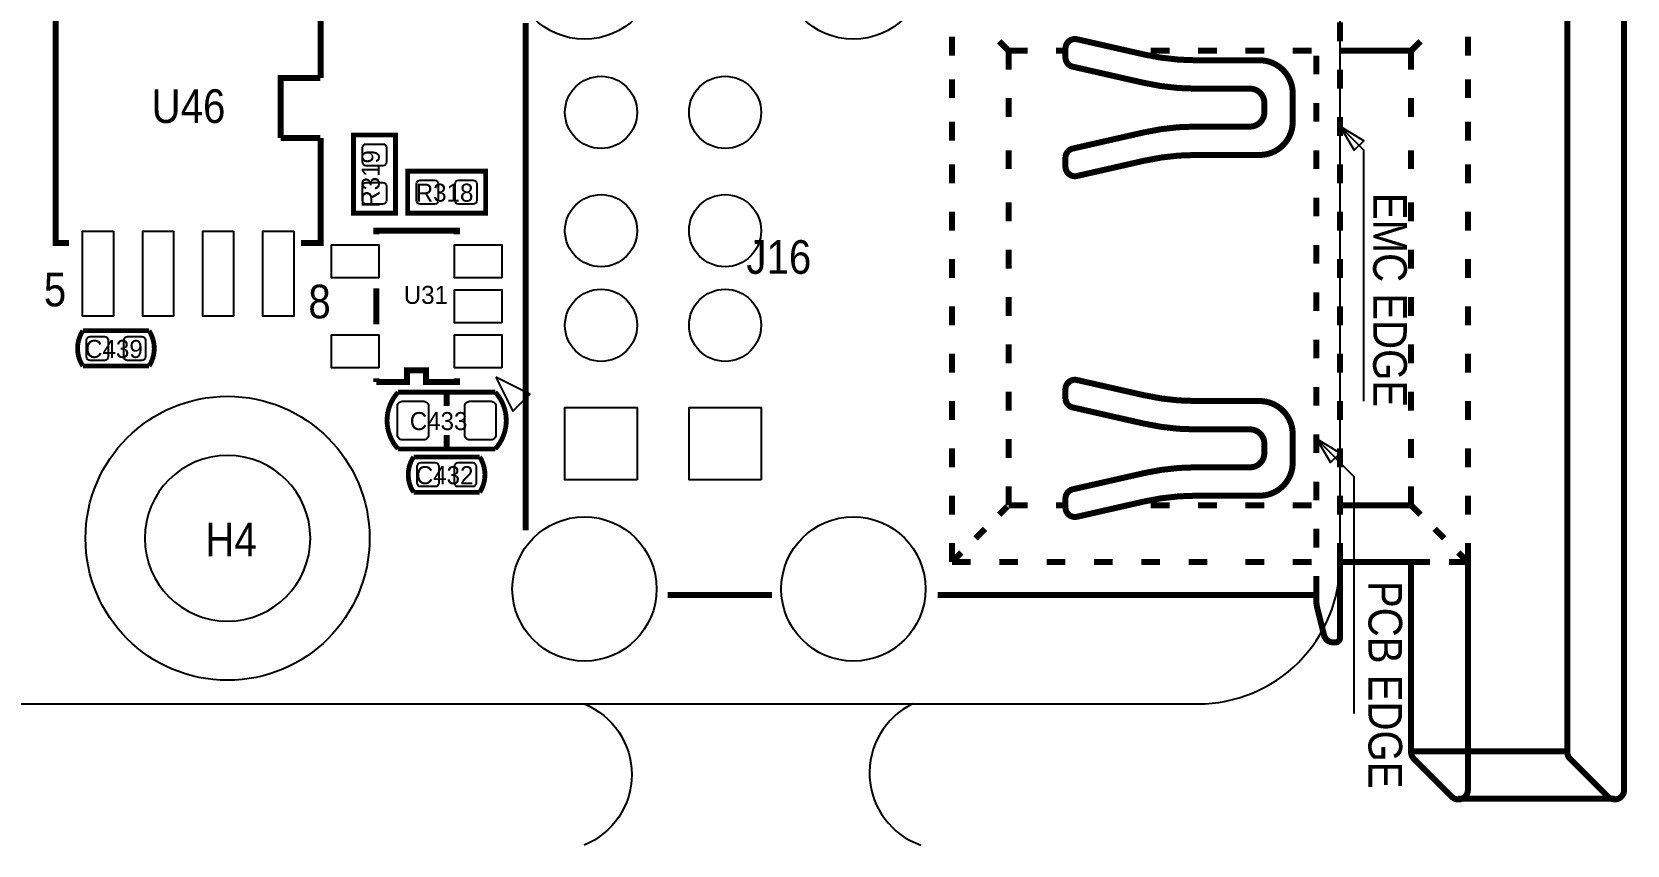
# Model space of a CAD drawing. Extents: x -91 to 88, y -70 to 91.
# Drawn here: x 53.87 to 87.56, y -6.48 to 10.7 of the extents above; entities that cross this region are included whole.
import ezdxf
from ezdxf.enums import TextEntityAlignment as Align

# ---------------------------------------------------------------- set-up
doc = ezdxf.new("R2010")
doc.units = 0
for name, color, linetype in [('BG_OUTLINE', 254, 'CONTINUOUS'), ('PG_SILKSCREEN_TOP', 254, 'CONTINUOUS'), ('PIN_TOP', 94, 'CONTINUOUS'), ('RD_ASSEMBLY_TOP', 211, 'CONTINUOUS')]:
    doc.layers.add(name, color=color, linetype=linetype)

msp = doc.modelspace()

# ---------------------------------------------------------------- linework, layer by layer
at = {"layer": 'BG_OUTLINE'}
msp.add_lwpolyline([(78.49997, -3.50012, 0.414214), (81.499964, -0.500126), (81.499964, 49.500028, 0.414214), (78.49997, 52.500022), (-0.500126, 52.500022, 0.414214), (-3.50012, 49.500028), (-3.50012, -0.500126, 0.414214), (-0.500126, -3.50012)], format="xyb", close=True, dxfattribs=at)
for points in [[(59.749944, 0, 1), (56.249824, 0, 1), (59.749944, 0)], [(65.534032, -3.500374, -0.675122), (65.529968, -6.482842)], [(72.47509, -3.49885, 0.668072), (72.642476, -6.482842)]]:
    msp.add_lwpolyline(points, format="xyb", dxfattribs=at)
at = {"layer": 'PG_SILKSCREEN_TOP'}
for points, const_width in [([(86.300056, 8.79983), (86.300056, 15.517114, -0.198613), (86.358476, 15.658338), (87.158576, 16.458438, -0.668192), (87.499952, 16.31696), (87.499952, 8.79983)], 0.127), ([(80.499966, 9.399778), (80.499966, 8.79983, -0.414217), (79.799942, 8.099806), (78.461108, 8.099806, 0.055931), (77.352906, 7.9756), (75.944222, 7.655306, -0.481204), (75.699874, 7.850378), (75.699874, 8.04037, -0.349873), (75.855576, 8.235188), (77.352906, 8.575548, -0.055919), (78.460854, 8.699754), (79.600044, 8.699754, 0.414305), (79.900018, 8.999982), (79.900018, 9.19988, 0.414133), (79.600044, 9.499854), (78.460854, 9.499854, -0.055918), (77.352906, 9.62406), (75.855576, 9.96442, -0.350145), (75.699874, 10.159492), (75.699874, 10.34923, -0.481349), (75.944222, 10.544302), (77.352906, 10.224262, 0.055933), (78.461108, 10.099802), (79.799942, 10.099802, -0.41425), (80.499966, 9.399778)], 0.127), ([(87.158576, -5.458714), (86.358476, -4.658614, -0.198613), (86.300056, -4.51739), (86.300056, 8.899906)], 0.127), ([(87.499952, 8.79983), (87.499952, -5.317236, -0.668192), (87.158576, -5.458714)], 0.127), ([(54.94528, 3.63855, -0.303708), (54.94528, 4.38531)], 0.1016), ([(56.34228, 3.63855, 0.294144), (56.34228, 4.38531)], 0.1016), ([(80.499966, 2.199894), (80.499966, 1.599946, -0.41425), (79.799942, 0.899922), (78.461108, 0.899922, 0.055933), (77.352906, 0.775462), (75.944222, 0.455422, -0.481349), (75.699874, 0.650494), (75.699874, 0.840232, -0.350145), (75.855576, 1.035304), (77.352906, 1.375664, -0.055918), (78.460854, 1.49987), (79.600044, 1.49987, 0.414133), (79.900018, 1.799844), (79.900018, 1.999742, 0.414305), (79.600044, 2.29997), (78.460854, 2.29997, -0.055919), (77.352906, 2.424176), (75.855576, 2.764536, -0.349873), (75.699874, 2.959354), (75.699874, 3.149346, -0.481204), (75.944222, 3.344418), (77.352906, 3.024124, 0.055931), (78.461108, 2.899918), (79.799942, 2.899918, -0.414217), (80.499966, 2.199894)], 0.127), ([(63.654178, 3.087878), (61.603382, 3.087878, 0.389673), (61.603382, 1.887982)], 0.1016), ([(61.603382, 1.887982), (63.654178, 1.887982, 0.389609), (63.654178, 3.087878)], 0.1016), ([(61.93028, 0.97155, -0.303708), (61.93028, 1.71831)], 0.1016), ([(63.32728, 0.97155, 0.294144), (63.32728, 1.71831)], 0.1016), ([(81.499964, -0.500126), (81.499964, -2.100072, -0.414639), (81.399888, -2.200148), (81.3562, -2.200148, -0.344083), (81.162144, -2.048764), (81.017872, -1.47193, -0.061437), (80.999838, -1.326134), (80.999838, -1.20015)], 0.127), ([(83.000088, -0.500126), (83.000088, -4.51739, 0.198632), (83.058508, -4.658614), (83.858608, -5.458714, 0.668165), (84.199984, -5.317236), (84.199984, -0.500126)], 0.127)]:
    msp.add_lwpolyline(points, format="xyb", dxfattribs=dict(at, const_width=const_width))
for points, const_width in [([(54.654704, 6.24205), (54.367684, 6.24205), (54.367684, 11.94181), (54.62778, 11.94181)], 0.127), ([(59.967876, 11.94181), (59.967876, 9.72693)], 0.127), ([(64.299846, 0.165862), (64.299846, 10.887964)], 0.127), ([(81.499964, 10.499852), (81.499964, 10.899902)], 0.127), ([(73.300082, 10.199878), (73.300082, 10.599928)], 0.127), ([(74.499978, 10.299954), (74.30008, 10.499852)], 0.127), ([(83.199986, 10.499852), (83.000088, 10.299954)], 0.127), ([(84.199984, 10.199878), (84.199984, 10.599928)], 0.127), ([(74.900028, 10.299954), (74.499978, 10.299954)], 0.127), ([(74.499978, 9.899904), (74.499978, 10.299954)], 0.127), ([(75.699874, 10.299954), (75.499976, 10.299954)], 0.127), ([(77.900022, 10.299954), (77.499972, 10.299954)], 0.127), ([(78.90002, 10.299954), (78.49997, 10.299954)], 0.127), ([(79.900018, 10.299954), (79.499968, 10.299954)], 0.127), ([(80.900016, 10.299954), (80.499966, 10.299954)], 0.127), ([(80.999838, 9.799828), (80.999838, 10.199878)], 0.127), ([(82.499962, 10.299954), (81.499964, 10.299954)], 0.127), ([(83.000088, 10.299954), (82.499962, 10.299954)], 0.127), ([(83.000088, 9.899904), (83.000088, 10.299954)], 0.127), ([(59.95797, 9.72693), (59.122564, 9.72693), (59.122564, 8.45693)], 0.127), ([(81.499964, 9.499854), (81.499964, 9.899904)], 0.127), ([(73.300082, 9.299956), (73.300082, 9.699752)], 0.127), ([(84.199984, 9.299956), (84.199984, 9.699752)], 0.127), ([(74.499978, 8.899906), (74.499978, 9.299956)], 0.127), ([(80.999838, 8.79983), (80.999838, 9.19988)], 0.127), ([(83.000088, 8.899906), (83.000088, 9.299956)], 0.127), ([(73.300082, 8.39978), (73.300082, 8.79983)], 0.127), ([(81.499964, 8.499856), (81.499964, 8.899906)], 0.127), ([(84.199984, 8.39978), (84.199984, 8.79983)], 0.127), ([(59.95797, 8.45693), (59.122564, 8.45693)], 0.127), ([(59.967876, 8.45693), (59.967876, 6.24205), (59.553856, 6.24205)], 0.127), ([(60.66028, 6.86943), (60.66028, 8.52043), (61.54928, 8.52043), (61.54928, 6.86943), (60.66028, 6.86943)], 0.1016), ([(74.499978, 7.799832), (74.499978, 8.199882)], 0.127), ([(80.999838, 7.799832), (80.999838, 8.199882)], 0.127), ([(83.000088, 7.799832), (83.000088, 8.199882)], 0.127), ([(63.45428, 6.86943), (61.80328, 6.86943), (61.80328, 7.75843), (63.45428, 7.75843), (63.45428, 6.86943)], 0.1016), ([(73.300082, 7.499858), (73.300082, 7.899908)], 0.127), ([(81.499964, 7.499858), (81.499964, 7.899908)], 0.127), ([(84.199984, 7.499858), (84.199984, 7.899908)], 0.127), ([(74.499978, 6.699758), (74.499978, 7.099808)], 0.127), ([(80.999838, 6.799834), (80.999838, 7.199884)], 0.127), ([(83.000088, 6.699758), (83.000088, 7.099808)], 0.127), ([(73.300082, 6.49986), (73.300082, 6.89991)], 0.127), ([(81.499964, 6.49986), (81.499964, 6.89991)], 0.127), ([(84.199984, 6.49986), (84.199984, 6.89991)], 0.127), ([(61.143896, 6.42493), (61.143896, 6.500876), (62.843664, 6.500876), (62.843664, 6.42493)], 0.127), ([(74.499978, 5.69976), (74.499978, 6.09981)], 0.127), ([(80.999838, 5.799836), (80.999838, 6.199886)], 0.127), ([(83.000088, 5.69976), (83.000088, 6.09981)], 0.127), ([(73.300082, 5.499862), (73.300082, 5.899912)], 0.127), ([(81.499964, 5.499862), (81.499964, 5.899912)], 0.127), ([(84.199984, 5.499862), (84.199984, 5.899912)], 0.127), ([(61.143896, 4.51993), (61.143896, 5.28193)], 0.127), ([(74.499978, 4.699762), (74.499978, 5.099812)], 0.127), ([(80.999838, 4.799838), (80.999838, 5.199888)], 0.127), ([(83.000088, 4.699762), (83.000088, 5.099812)], 0.127), ([(73.300082, 4.499864), (73.300082, 4.899914)], 0.127), ([(81.499964, 4.499864), (81.499964, 4.899914)], 0.127), ([(84.199984, 4.499864), (84.199984, 4.899914)], 0.127), ([(54.94528, 4.38531), (56.34228, 4.38531)], 0.1016), ([(74.499978, 3.699764), (74.499978, 4.099814)], 0.127), ([(80.999838, 3.79984), (80.999838, 4.19989)], 0.127), ([(83.000088, 3.699764), (83.000088, 4.099814)], 0.127), ([(73.300082, 3.499866), (73.300082, 3.899916)], 0.127), ([(81.499964, 3.499866), (81.499964, 3.899916)], 0.127), ([(84.199984, 3.499866), (84.199984, 3.899916)], 0.127), ([(56.34228, 3.63855), (54.94528, 3.63855)], 0.1016), ([(62.843664, 3.37693), (62.843664, 3.300984), (62.193678, 3.300984), (62.193678, 3.549904), (61.793882, 3.549904), (61.793882, 3.300984), (61.143896, 3.300984)], 0.127), ([(61.143896, 3.300984), (61.143896, 3.37693)], 0.127), ([(62.62878, 2.79273), (62.62878, 3.04673)], 0.127), ([(74.499978, 2.699766), (74.499978, 3.099816)], 0.127), ([(80.999838, 2.799842), (80.999838, 3.199892)], 0.127), ([(83.000088, 2.699766), (83.000088, 3.099816)], 0.127), ([(73.300082, 2.499868), (73.300082, 2.899918)], 0.127), ([(81.499964, 2.499868), (81.499964, 2.899918)], 0.127), ([(84.199984, 2.499868), (84.199984, 2.899918)], 0.127), ([(62.62878, 1.92913), (62.62878, 2.18313)], 0.127), ([(74.499978, 1.699768), (74.499978, 2.099818)], 0.127), ([(80.999838, 1.799844), (80.999838, 2.199894)], 0.127), ([(83.000088, 1.699768), (83.000088, 2.099818)], 0.127), ([(61.93028, 1.71831), (63.32728, 1.71831)], 0.1016), ([(73.300082, 1.49987), (73.300082, 1.89992)], 0.127), ([(81.499964, 1.49987), (81.499964, 1.89992)], 0.127), ([(84.199984, 1.49987), (84.199984, 1.89992)], 0.127), ([(63.32728, 0.97155), (61.93028, 0.97155)], 0.1016), ([(74.499978, 0.69977), (74.499978, 1.09982)], 0.127), ([(80.999838, 0.799846), (80.999838, 1.199896)], 0.127), ([(83.000088, 0.69977), (83.000088, 1.09982)], 0.127), ([(73.300082, 0.499872), (73.300082, 0.899922)], 0.127), ([(74.470768, 0.67056), (74.30008, 0.499872)], 0.127), ([(74.900028, 0.69977), (74.499978, 0.69977)], 0.127), ([(75.699874, 0.69977), (75.499976, 0.69977)], 0.127), ([(77.900022, 0.69977), (77.499972, 0.69977)], 0.127), ([(78.90002, 0.69977), (78.49997, 0.69977)], 0.127), ([(79.900018, 0.69977), (79.499968, 0.69977)], 0.127), ([(80.900016, 0.69977), (80.499966, 0.69977)], 0.127), ([(81.499964, 0.499872), (81.499964, 0.899922)], 0.127), ([(82.600038, 0.69977), (81.499964, 0.69977)], 0.127), ([(83.000088, 0.69977), (82.499962, 0.69977)], 0.127), ([(83.199986, 0.499872), (83.000088, 0.69977)], 0.127), ([(84.199984, 0.499872), (84.199984, 0.899922)], 0.127), ([(73.999852, 0.199898), (73.799954, -0.000254)], 0.127), ([(80.999838, -0.200152), (80.999838, 0.199898)], 0.127), ([(83.699858, -0.000254), (83.49996, 0.199898)], 0.127), ([(73.300082, -0.500126), (73.300082, -0.100076)], 0.127), ([(73.49998, -0.300228), (73.300082, -0.500126)], 0.127), ([(81.499964, -0.500126), (81.499964, -0.100076)], 0.127), ([(84.199984, -0.500126), (84.000086, -0.300228)], 0.127), ([(84.199984, -0.500126), (84.199984, -0.100076)], 0.127), ([(73.699878, -0.500126), (73.300082, -0.500126)], 0.127), ([(74.699876, -0.500126), (74.30008, -0.500126)], 0.127), ([(75.699874, -0.500126), (75.300078, -0.500126)], 0.127), ([(76.699872, -0.500126), (76.300076, -0.500126)], 0.127), ([(77.69987, -0.500126), (77.300074, -0.500126)], 0.127), ([(78.699868, -0.500126), (78.300072, -0.500126)], 0.127), ([(79.900018, -0.500126), (79.499968, -0.500126)], 0.127), ([(80.900016, -0.500126), (80.499966, -0.500126)], 0.127), ([(82.600038, -0.500126), (81.499964, -0.500126)], 0.127), ([(83.000088, -0.500126), (82.600038, -0.500126)], 0.127), ([(83.399884, -0.500126), (83.000088, -0.500126)], 0.127), ([(84.199984, -0.500126), (83.799934, -0.500126)], 0.127), ([(80.999838, -1.20015), (80.999838, -0.8001)], 0.127), ([(69.499988, -1.20015), (67.29984, -1.20015)], 0.127), ([(80.999838, -1.20015), (72.999854, -1.20015)], 0.127), ([(86.300056, -4.500118), (83.000088, -4.500118)], 0.127), ([(87.300054, -5.500116), (84.000086, -5.500116)], 0.127)]:
    msp.add_lwpolyline(points, dxfattribs=dict(at, const_width=const_width))
for points in [[(82.00009, 2.899918), (82.00009, 8.199882), (81.499964, 8.699754), (81.799938, 8.199882), (82.00009, 8.39978), (81.499964, 8.699754)], [(81.799938, -3.700018), (81.799938, 1.299972), (80.999838, 2.099818), (81.300066, 1.599946), (81.499964, 1.799844), (80.999838, 2.099818)]]:
    msp.add_lwpolyline(points, dxfattribs=at)
msp.add_lwpolyline([(63.666624, 3.407664), (64.02578, 2.689352), (64.384936, 3.048508)], close=True, dxfattribs=at)
at = {"layer": 'PIN_TOP'}
for points in [[(61.28258, 8.32993, -0.414214), (61.35878, 8.25373), (61.35878, 7.94893, -0.414214), (61.28258, 7.87273), (60.92698, 7.87273, -0.414214), (60.85078, 7.94893), (60.85078, 8.25373, -0.414214), (60.92698, 8.32993)], [(61.28258, 7.51713, -0.414214), (61.35878, 7.44093), (61.35878, 7.13613, -0.414214), (61.28258, 7.05993), (60.92698, 7.05993, -0.414214), (60.85078, 7.13613), (60.85078, 7.44093, -0.414214), (60.92698, 7.51713)], [(61.99378, 7.49173, -0.414214), (62.06998, 7.56793), (62.37478, 7.56793, -0.414214), (62.45098, 7.49173), (62.45098, 7.13613, -0.414214), (62.37478, 7.05993), (62.06998, 7.05993, -0.414214), (61.99378, 7.13613)], [(62.80658, 7.49173, -0.414214), (62.88278, 7.56793), (63.18758, 7.56793, -0.414214), (63.26378, 7.49173), (63.26378, 7.13613, -0.414214), (63.18758, 7.05993), (62.88278, 7.05993, -0.414214), (62.80658, 7.13613)], [(55.02148, 4.18973, -0.414214), (55.09768, 4.26593), (55.40248, 4.26593, -0.414214), (55.47868, 4.18973), (55.47868, 3.83413, -0.414214), (55.40248, 3.75793), (55.09768, 3.75793, -0.414214), (55.02148, 3.83413)], [(55.80888, 4.18973, -0.414214), (55.88508, 4.26593), (56.18988, 4.26593, -0.414214), (56.26608, 4.18973), (56.26608, 3.83413, -0.414214), (56.18988, 3.75793), (55.88508, 3.75793, -0.414214), (55.80888, 3.83413)], [(62.24778, 2.79273), (62.24778, 2.18313, -0.414214), (62.14618, 2.08153), (61.68898, 2.08153, -0.414214), (61.58738, 2.18313), (61.58738, 2.79273, -0.414214), (61.68898, 2.89433), (62.14618, 2.89433, -0.414214)], [(63.67018, 2.79273), (63.67018, 2.18313, -0.414214), (63.56858, 2.08153), (63.11138, 2.08153, -0.414214), (63.00978, 2.18313), (63.00978, 2.79273, -0.414214), (63.11138, 2.89433), (63.56858, 2.89433, -0.414214)], [(62.00648, 1.52273, -0.414214), (62.08268, 1.59893), (62.38748, 1.59893, -0.414214), (62.46368, 1.52273), (62.46368, 1.16713, -0.414214), (62.38748, 1.09093), (62.08268, 1.09093, -0.414214), (62.00648, 1.16713)], [(62.79388, 1.52273, -0.414214), (62.87008, 1.59893), (63.17488, 1.59893, -0.414214), (63.25108, 1.52273), (63.25108, 1.16713, -0.414214), (63.17488, 1.09093), (62.87008, 1.09093, -0.414214), (62.79388, 1.16713)]]:
    msp.add_lwpolyline(points, format="xyb", close=True, dxfattribs=at)
for points in [[(55.587773, 6.491859), (55.587773, 4.691761), (54.937787, 4.691761), (54.937787, 6.491859)], [(56.857773, 6.491859), (56.857773, 4.691761), (56.207787, 4.691761), (56.207787, 6.491859)], [(58.127773, 6.491859), (58.127773, 4.691761), (57.477787, 4.691761), (57.477787, 6.491859)], [(59.397773, 6.491859), (59.397773, 4.691761), (58.747787, 4.691761), (58.747787, 6.491859)], [(61.193807, 5.500878), (60.193809, 5.500878), (60.193809, 6.200902), (61.193807, 6.200902)], [(63.793751, 5.500878), (62.793753, 5.500878), (62.793753, 6.200902), (63.793751, 6.200902)], [(63.793751, 4.550918), (62.793753, 4.550918), (62.793753, 5.250942), (63.793751, 5.250942)], [(61.193807, 3.600958), (60.193809, 3.600958), (60.193809, 4.300982), (61.193807, 4.300982)], [(63.793751, 3.600958), (62.793753, 3.600958), (62.793753, 4.300982), (63.793751, 4.300982)], [(66.651886, 1.237742), (65.127886, 1.237742), (65.127886, 2.761742), (66.651886, 2.761742)], [(69.271896, 1.237742), (67.747896, 1.237742), (67.747896, 2.761742), (69.271896, 2.761742)]]:
    msp.add_lwpolyline(points, close=True, dxfattribs=at)
for centre, radius in [((65.539874, 12.069826), 1.524), ((71.220076, 12.069826), 1.524), ((65.889886, 8.999982), 0.762), ((68.509896, 8.999982), 0.762), ((65.889886, 6.49986), 0.762), ((68.509896, 6.49986), 0.762), ((65.889886, 4.499864), 0.762), ((68.509896, 4.499864), 0.762), ((57.999884, 0), 2.999994), ((65.539874, -1.070102), 1.524), ((71.220076, -1.070102), 1.524)]:
    msp.add_circle(centre, radius, dxfattribs=at)

# ---------------------------------------------------------------- texts
at = {"layer": 'PG_SILKSCREEN_TOP', "width": 0.892857}
for s, p in [('EMC EDGE', (82.199988, 7.29996)), ('PCB EDGE', (82.099912, -0.900176))]:
    msp.add_text(s, height=0.7112, rotation=270, dxfattribs=at).set_placement(p)
for s, p in [('5', (54.11978, 4.90093)), ('8', (59.70778, 4.64693))]:
    msp.add_text(s, height=0.7112, dxfattribs=at).set_placement(p)
at = {"layer": 'RD_ASSEMBLY_TOP', "width": 0.892857}
msp.add_text('U46', height=0.7112, dxfattribs=at).set_placement((57.1754, 8.7757), align=Align.CENTER)
at = {"layer": 'RD_ASSEMBLY_TOP'}
msp.add_text('R319', height=0.381, rotation=90, dxfattribs=at).set_placement((61.214, 6.985))
for s, p in [('R318', (61.976, 7.112)), ('U31', (61.722, 4.953)), ('C439', (54.991, 3.81)), ('C433', (61.849, 2.286)), ('C432', (61.976, 1.143))]:
    msp.add_text(s, height=0.381, dxfattribs=at).set_placement(p)
at = {"layer": 'RD_ASSEMBLY_TOP', "width": 0.892857}
for s, p in [('J16', (68.961, 5.588)), ('H4', (57.531, -0.381))]:
    msp.add_text(s, height=0.7112, dxfattribs=at).set_placement(p)

doc.saveas('drawing.dxf')
